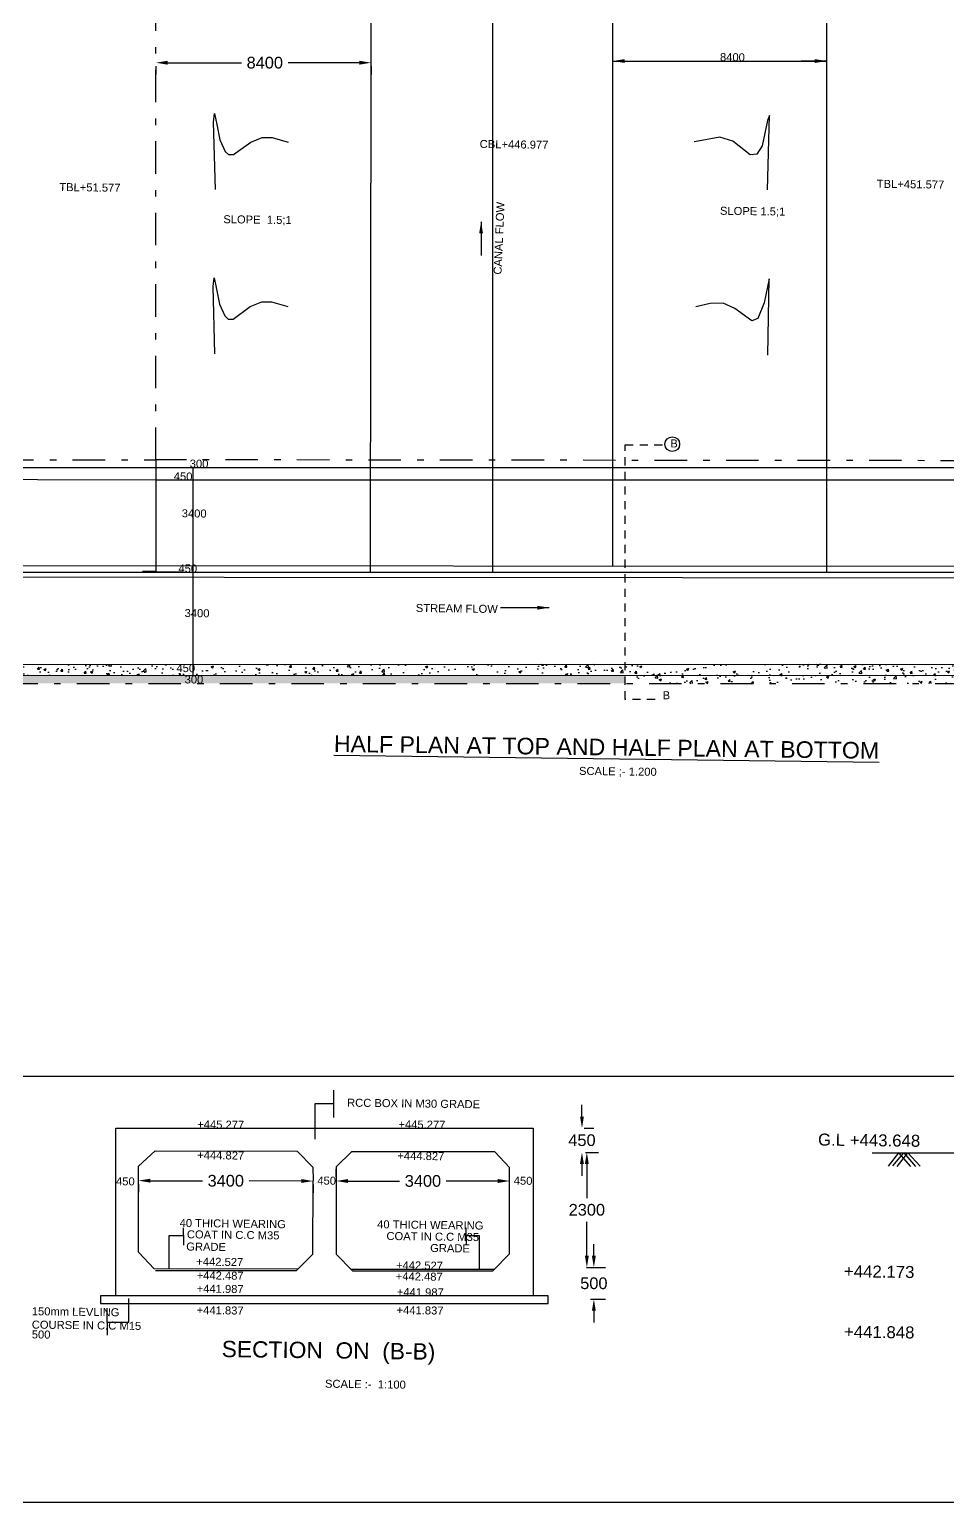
# Model space of a CAD drawing. Header units: inches. Extents: x 86 to 493, y 48 to 2722.
# Drawn here: x 100.23 to 114.35, y 47.59 to 70.25 of the extents above; entities that cross this region are included whole.
import ezdxf

# ---------------------------------------------------------------- set-up
doc = ezdxf.new("R2010")
doc.units = ezdxf.units.IN
doc.header["$MEASUREMENT"] = 0
doc.linetypes.add('DASHDOT', pattern=[1, 0.5, -0.25, 0, -0.25])
doc.linetypes.add('HIDDEN2', pattern=[0.1875, 0.125, -0.0625])
doc.layers.add('DRAWING', color=7, linetype='Continuous')
doc.styles.get("Standard").update_dxf_attribs({"font": 'arial.ttf'})
doc.dimstyles.get("Standard").update_dxf_attribs({"dimtxt": 0.18, "dimasz": 0.18, "dimexe": 0.18, "dimexo": 0.0625, "dimgap": 0.09, "dimtad": 0, "dimtih": 1, "dimtoh": 1, "dimdec": 4, "dimzin": 0, "dimdsep": 46, "dimtxsty": 'Standard', "dimcen": 0.09, "dimadec": 0, "dimazin": 0, "dimtfac": 1, "dimtdec": 4, "dimtofl": 0, "dimtmove": 0, "dimatfit": 3, "dimfxl": 1, "dimtolj": 1, "dimtzin": 0, "dimarcsym": 0})
pattern_1 = [(50, (0, 0), (0.3586301, -0.0313761), [0.0375, -0.4125]), (355, (0, 0), (-0.0693757, 0.3760961), [0.03, -0.33]), (100.45144, (0.0299, -0.0026), (0.2892544, 0.34472), [0.0318701, -0.3505711]), (46.1842, (0, 0.1), (0.5336207, -0.0827596), [0.05625, -0.61875]), (96.63564, (0.04447, 0.0931), (0.467331, 0.4870593), [0.0478052, -0.5258569]), (351.18416, (0, 0.1), (0.467331, 0.4870593), [0.045, -0.495]), (21, (0.05, 0.075), (0.2984535, -0.20130945), [0.0375, -0.4125]), (326, (0.05, 0.075), (0.1216577, 0.362575), [0.03, -0.33]), (71.45144, (0.07487, 0.05822), (0.4201112, 0.1612656), [0.0318701, -0.3505711]), (37.5, (0, 0), (0.00607993, 0.16644693), [0, -0.326, 0, -0.335, 0, -0.33125]), (7.5, (0, 0), (0.13153477, 0.19720586), [0, -0.191, 0, -0.3185, 0, -0.12625]), (327.5, (-0.1115, 0), (0.26691122, -0.01127744), [0, -0.125, 0, -0.39, 0, -0.5175]), (317.5, (-0.1615, 0), (0.2915931, 0.0500525), [0, -0.1625, 0, -0.259, 0, -0.3675])]

# ---------------------------------------------------------------- blocks, each defined once
blk = doc.blocks.new('*D8')
at = {"layer": 'Defpoints', "color": 0, "transparency": 16777216}
for p in [(102.174, 69.754), (105.482, 69.749), (105.482, 69.742)]:
    blk.add_point(p, dxfattribs=at)
at = {"layer": 'DRAWING', "color": 0, "lineweight": -2, "transparency": 16777216}
for p, q in [((102.174, 69.691), (102.174, 69.562)), ((102.354, 69.742), (103.489, 69.742)), ((105.302, 69.742), (104.207, 69.742)), ((105.482, 69.687), (105.482, 69.562))]:
    blk.add_line(p, q, dxfattribs=at)
at = {"layer": 'DRAWING', "color": 0, "transparency": 16777216}
for points in [[(102.354, 69.772), (102.354, 69.712), (102.174, 69.742)], [(105.302, 69.772), (105.302, 69.712), (105.482, 69.742)]]:
    blk.add_solid(points, dxfattribs=at)
at = {"layer": 'DRAWING', "color": 0, "transparency": 16777216, "insert": (103.848, 69.742), "char_height": 0.18, "attachment_point": 5}
blk.add_mtext('\\A1;8400', dxfattribs=at)
blk = doc.blocks.new('*D13')
at = {"layer": 'Defpoints', "color": 0, "transparency": 16777216}
for p in [(108.7, 53.352), (108.719, 52.981), (108.726, 52.981)]:
    blk.add_point(p, dxfattribs=at)
at = {"layer": 'DRAWING', "color": 0, "lineweight": -2, "transparency": 16777216}
for p, q in [((108.726, 53.532), (108.726, 53.712)), ((108.762, 53.352), (108.906, 53.352)), ((108.726, 52.801), (108.726, 52.621)), ((108.781, 52.981), (108.906, 52.981))]:
    blk.add_line(p, q, dxfattribs=at)
at = {"layer": 'DRAWING', "color": 0, "transparency": 16777216}
for points in [[(108.696, 53.532), (108.756, 53.532), (108.726, 53.352)], [(108.696, 52.801), (108.756, 52.801), (108.726, 52.981)]]:
    blk.add_solid(points, dxfattribs=at)
at = {"layer": 'DRAWING', "color": 0, "transparency": 16777216, "insert": (108.726, 53.167), "char_height": 0.18, "attachment_point": 5}
blk.add_mtext('\\A1;450', dxfattribs=at)
blk = doc.blocks.new('*D14')
at = {"layer": 'Defpoints', "color": 0, "transparency": 16777216}
for p in [(108.726, 52.981), (108.733, 51.21), (108.801, 51.21)]:
    blk.add_point(p, dxfattribs=at)
at = {"layer": 'DRAWING', "color": 0, "lineweight": -2, "transparency": 16777216}
for p, q in [((108.788, 52.981), (108.981, 52.981)), ((108.801, 52.801), (108.801, 52.278)), ((108.801, 51.39), (108.801, 51.914)), ((108.796, 51.21), (108.981, 51.21))]:
    blk.add_line(p, q, dxfattribs=at)
at = {"layer": 'DRAWING', "color": 0, "transparency": 16777216}
for points in [[(108.771, 52.801), (108.831, 52.801), (108.801, 52.981)], [(108.771, 51.39), (108.831, 51.39), (108.801, 51.21)]]:
    blk.add_solid(points, dxfattribs=at)
at = {"layer": 'DRAWING', "color": 0, "transparency": 16777216, "insert": (108.801, 52.096), "char_height": 0.18, "attachment_point": 5}
blk.add_mtext('\\A1;2300', dxfattribs=at)
blk = doc.blocks.new('*D15')
at = {"layer": 'Defpoints', "color": 0, "transparency": 16777216}
for p in [(108.801, 51.21), (108.796, 50.723), (108.909, 50.723)]:
    blk.add_point(p, dxfattribs=at)
at = {"layer": 'DRAWING', "color": 0, "lineweight": -2, "transparency": 16777216}
for p, q in [((108.909, 51.39), (108.909, 51.57)), ((108.863, 51.21), (109.089, 51.21)), ((108.858, 50.723), (109.089, 50.723)), ((108.909, 50.543), (108.909, 50.363))]:
    blk.add_line(p, q, dxfattribs=at)
at = {"layer": 'DRAWING', "color": 0, "transparency": 16777216}
for points in [[(108.879, 51.39), (108.939, 51.39), (108.909, 51.21)], [(108.879, 50.543), (108.939, 50.543), (108.909, 50.723)]]:
    blk.add_solid(points, dxfattribs=at)
at = {"layer": 'DRAWING', "color": 0, "transparency": 16777216, "insert": (108.909, 50.966), "char_height": 0.18, "attachment_point": 5}
blk.add_mtext('\\A1;500', dxfattribs=at)
blk = doc.blocks.new('*D20')
at = {"layer": 'Defpoints', "color": 0, "transparency": 16777216}
for p in [(101.906, 52.553), (104.59, 52.546), (104.59, 52.539)]:
    blk.add_point(p, dxfattribs=at)
at = {"layer": 'DRAWING', "color": 0, "lineweight": -2, "transparency": 16777216}
for p, q in [((101.906, 52.49), (101.906, 52.366)), ((102.086, 52.545), (102.89, 52.543)), ((104.41, 52.54), (103.606, 52.542)), ((104.59, 52.484), (104.59, 52.359))]:
    blk.add_line(p, q, dxfattribs=at)
at = {"layer": 'DRAWING', "color": 0, "transparency": 16777216}
for points in [[(102.086, 52.575), (102.086, 52.515), (101.906, 52.546)], [(104.41, 52.57), (104.41, 52.51), (104.59, 52.539)]]:
    blk.add_solid(points, dxfattribs=at)
at = {"layer": 'DRAWING', "color": 0, "transparency": 16777216, "insert": (103.248, 52.543), "char_height": 0.18, "attachment_point": 5}
blk.add_mtext('\\A1;3400', dxfattribs=at)
blk = doc.blocks.new('*D21')
at = {"layer": 'Defpoints', "color": 0, "transparency": 16777216}
for p in [(104.948, 52.54), (107.612, 52.54), (107.612, 52.54)]:
    blk.add_point(p, dxfattribs=at)
at = {"layer": 'DRAWING', "color": 0, "lineweight": -2, "transparency": 16777216}
for p, q in [((104.948, 52.602), (104.948, 52.72)), ((107.612, 52.602), (107.612, 52.72)), ((105.128, 52.54), (105.921, 52.54)), ((107.432, 52.54), (106.638, 52.54))]:
    blk.add_line(p, q, dxfattribs=at)
at = {"layer": 'DRAWING', "color": 0, "transparency": 16777216}
for points in [[(105.128, 52.57), (105.128, 52.51), (104.948, 52.54)], [(107.432, 52.57), (107.432, 52.51), (107.612, 52.54)]]:
    blk.add_solid(points, dxfattribs=at)
at = {"layer": 'DRAWING', "color": 0, "transparency": 16777216, "insert": (106.28, 52.54), "char_height": 0.18, "attachment_point": 5}
blk.add_mtext('\\A1;3400', dxfattribs=at)

msp = doc.modelspace()

# ---------------------------------------------------------------- hatches: boundary and pattern name
at = {"layer": 'DRAWING'}
h = msp.add_hatch(dxfattribs=at)
h.set_pattern_fill('AR-CONC', color=256, scale=0.05)
h.set_pattern_definition(pattern_1)
h.paths.add_polyline_path([(102.7488, 60.4869), (97.50173, 60.48602), (97.50173, 60.3185), (102.7488, 60.31872)])
h.paths.add_polyline_path([(102.45693, 60.33715), (102.80678, 60.33275), (102.80915, 60.52135), (102.4593, 60.52574)], flags=9)
h = msp.add_hatch(dxfattribs=at)
h.set_pattern_fill('AR-CONC', color=256, scale=0.05)
h.set_pattern_definition(pattern_1)
h.paths.add_polyline_path([(109.38844, 60.48801), (102.7488, 60.4869), (102.7488, 60.31872), (109.38844, 60.31899)])
h.paths.add_polyline_path([(102.45693, 60.33715), (102.80678, 60.33275), (102.80915, 60.52135), (102.4593, 60.52574)], flags=9)
h = msp.add_hatch(dxfattribs=at)
h.set_pattern_fill('AR-CONC', color=256, scale=0.05)
h.set_pattern_definition(pattern_1)
h.paths.add_polyline_path([(109.38844, 60.19477), (109.38844, 60.31899), (97.50173, 60.3185), (97.50173, 59.32991), (96.0056, 59.32991), (92.14529, 57.39386), (92.14529, 55.25402), (91.16039, 55.25402), (91.16127, 58.15387), (91.00796, 58.07757), (91.00796, 55.10028), (92.30749, 55.10028), (92.30749, 57.30117), (96.05089, 59.17159), (97.65826, 59.17159), (97.65826, 60.19477)])
h = msp.add_hatch(dxfattribs=at)
h.set_pattern_fill('AR-CONC', color=256, scale=0.05)
h.set_pattern_definition(pattern_1)
h.paths.add_polyline_path([(115.47754, 60.48902), (109.38844, 60.48801), (109.38844, 60.31899), (115.47757, 60.31924)])
h = msp.add_hatch(dxfattribs=at)
h.set_pattern_fill('AR-CONC', color=256, scale=0.05)
h.set_pattern_definition(pattern_1)
h.paths.add_polyline_path([(115.47759, 60.19477), (115.47757, 60.31924), (109.38844, 60.31899), (109.38844, 60.19477)])

# ---------------------------------------------------------------- linework, layer by layer
for points in [[(104.90403, 53.93719), (104.90403, 53.5182)], [(104.90403, 53.7277), (104.61673, 53.7277), (104.61673, 53.18242)]]:
    msp.add_lwpolyline(points)
msp.add_lwpolyline([(85.64065, 83.70827), (139.59855, 83.70827), (139.59855, 47.59396), (85.64065, 47.59396)], close=True, dxfattribs=at)
for points in [[(94.54761, 73.8793), (104.18482, 73.8793), (104.30134, 74.06881), (104.3068, 74.07769), (104.3068, 73.6858), (104.44791, 73.8826), (114.44916, 73.8826), (114.57439, 74.07646), (114.57439, 73.67737), (114.71096, 73.87944), (128.84802, 73.87944), (128.84802, 70.49933), (128.85142, 70.47361), (129.02785, 70.35824), (128.65107, 70.35665), (128.83986, 70.22299), (128.83986, 63.21964), (129.01838, 63.10031), (128.6393, 63.09403), (128.82345, 62.97112), (128.82345, 54.15002), (87.201, 54.15002)], [(105.47188, 61.90318), (105.48697, 73.8826)], [(107.34908, 73.8826), (107.34908, 61.90318)], [(109.20271, 62.00124), (109.20271, 73.8826)], [(112.49297, 63.62226), (112.49297, 73.8826)], [(109.20271, 69.76808), (112.49297, 69.76808)], [(103.08855, 67.79273), (103.06001, 68.82682), (103.0759, 68.96112), (103.11013, 68.7902), (103.15656, 68.5583), (103.24097, 68.37544), (103.28986, 68.32782), (103.3693, 68.32782), (103.63208, 68.5195), (103.80744, 68.59302), (103.96021, 68.5918), (104.20832, 68.52099)], [(111.5804, 67.78702), (111.61056, 68.93164), (111.57775, 68.85464), (111.49502, 68.46265), (111.41654, 68.3334), (111.3126, 68.32704), (111.04532, 68.53469), (110.84804, 68.59826), (110.51288, 68.53681), (110.45259, 68.52575)], [(103.08185, 65.26366), (103.05332, 66.29775), (103.06921, 66.43205), (103.10343, 66.26113), (103.14986, 66.02923), (103.23427, 65.84637), (103.28316, 65.79875), (103.3626, 65.79875), (103.62538, 65.99043), (103.80074, 66.06395), (103.95352, 66.06273), (104.20163, 65.99192)], [(111.58386, 65.24533), (111.60355, 66.41669), (111.52683, 66.04979), (111.43049, 65.80974), (111.3401, 65.77031), (111.07804, 65.9638), (110.89646, 66.04151), (110.69758, 66.03737), (110.47487, 65.98564)], [(91.57293, 65.84668), (91.55185, 61.90318), (129.10559, 61.90318), (129.10559, 62.5145)], [(116.00992, 63.51499), (115.99472, 59.32304), (118.65327, 59.32304), (124.13307, 57.47869), (124.12693, 55.22225), (124.83383, 55.22438), (124.85108, 65.81309), (122.06498, 64.88639), (117.32796, 63.31908), (102.1745, 63.31908), (96.70866, 63.33733)], [(96.1668, 63.51499), (116.78461, 63.51499)], [(102.1745, 63.63347), (102.1745, 61.916), (102.57464, 61.91167)], [(102.7488, 60.31872), (102.7488, 63.51499)], [(112.48957, 61.90318), (112.49144, 63.62227)], [(96.16341, 62.00636), (117.32531, 61.99805)], [(102.1745, 61.916), (101.96752, 61.916)], [(117.32494, 61.81539), (96.16296, 61.82878)], [(91.16122, 57.99159), (96.16628, 60.4858), (117.32229, 60.48933), (124.84887, 57.9855)], [(96.15912, 60.31845), (117.32195, 60.31932)], [(101.55962, 50.77237), (101.55962, 53.3513), (107.97396, 53.3513), (107.97396, 50.77237)], [(102.14429, 51.18813), (101.90341, 51.44699), (101.90651, 52.76673), (102.16199, 53.00279), (104.34593, 52.99785), (104.5844, 52.75259), (104.58995, 52.5463)], [(105.19697, 51.15947), (107.35525, 51.15947), (107.61169, 51.41771), (107.61169, 52.74912), (107.38826, 52.98817), (105.18329, 52.98817), (104.94789, 52.75844), (104.94789, 51.41326), (105.19697, 51.15947)], [(113.19108, 52.97334), (114.60849, 52.97334), (114.60849, 49.03137), (115.44563, 49.03137), (115.44563, 48.81685), (115.6784, 49.22223), (115.6799, 49.03444), (116.95556, 49.03444), (116.95556, 52.98072), (118.16803, 52.98072), (118.16803, 52.98072)], [(113.59533, 52.97094), (113.435, 52.77033)], [(113.50787, 52.77195), (113.67792, 52.97334), (113.85608, 52.76225)], [(113.57265, 52.76386), (113.73948, 52.97334), (113.92734, 52.76871)], [(113.59533, 52.97094), (113.77671, 52.76386)], [(102.16786, 51.16395), (104.33755, 51.16395), (104.58484, 51.41658), (104.58995, 52.5463)], [(102.3795, 51.18792), (102.3795, 51.70329), (102.59783, 51.70329), (102.59783, 51.55079)], [(102.59783, 51.70329), (102.59783, 51.81885)], [(107.14982, 51.18426), (107.14982, 51.69873), (106.94532, 51.69873), (106.94532, 51.8173)], [(106.94532, 51.69873), (106.94532, 51.55724)], [(104.35923, 51.1861), (102.14429, 51.18813)], [(105.17248, 51.18442), (107.37986, 51.18424)], [(101.32048, 50.65704), (108.20573, 50.65704), (108.20573, 50.77237), (101.32142, 50.77237), (101.32142, 50.65704)], [(101.75444, 50.73109), (101.75444, 50.36434), (101.42236, 50.36434), (101.42236, 50.16854)], [(101.42236, 50.36434), (101.42236, 50.58643)]]:
    msp.add_lwpolyline(points, dxfattribs=at)
at = {"layer": 'DRAWING', "linetype": 'DASHDOT'}
for points in [[(91.00796, 55.10028), (91.00796, 68.69818), (92.31053, 68.69818), (92.31053, 66.50695), (95.3121, 65.03874), (96.03856, 64.6834), (97.66427, 64.6834), (97.66427, 63.63347), (98.6924, 63.63347), (102.1745, 63.63347), (102.1745, 73.8793)], [(91.00796, 55.10028), (92.30749, 55.10028), (92.30749, 57.30117), (96.05089, 59.17159), (97.65826, 59.17159), (97.65826, 60.19477), (115.83331, 60.19477), (115.83331, 59.15832), (118.58814, 59.15832), (123.97637, 57.37393), (123.97637, 55.05872), (124.99444, 55.05872), (124.99444, 68.73635), (123.98644, 68.73635), (123.98644, 66.41959), (118.59106, 64.65251), (115.84231, 64.65251), (115.84231, 63.61863), (102.1745, 63.63347)]]:
    msp.add_lwpolyline(points, dxfattribs=at)
at = {"layer": 'DRAWING', "linetype": 'HIDDEN2'}
msp.add_lwpolyline([(109.85083, 59.9486), (109.38844, 59.9486), (109.38844, 63.86477), (109.98587, 63.86477)], dxfattribs=at)
at = {"layer": 'DRAWING'}
msp.add_circle((110.11438, 63.87468), 0.11331, dxfattribs=at)

# ---------------------------------------------------------------- texts
for s, height, rotation, p in [('8400', 0.123137, 359.279894, (110.84784, 69.76808)), ('CBL+446.977', 0.1231367, 359.279894, (107.15244, 68.43085)), ('TBL+51.577', 0.123137, 359.279894, (100.68649, 67.76845)), ('TBL+451.577', 0.1231367, 359.279894, (113.26016, 67.81853)), ('CANAL FLOW', 0.123137, 87.628984, (107.48863, 66.48052)), ('SLOPE 1.5;1', 0.1231367, 359.279894, (110.84784, 67.40363)), ('SLOPE  1.5;1', 0.1231367, 359.279894, (103.20951, 67.27367)), ('B', 0.12314, 359.279894, (110.08474, 63.8248)), (' 300', 0.123137, 359.279894, (102.64533, 63.51499)), ('450', 0.123137, 359.279894, (102.44767, 63.31908)), (' 3400', 0.123137, 359.279894, (102.52205, 62.75043)), ('450', 0.123137, 359.279894, (102.5199, 61.90318)), ('STREAM FLOW', 0.1231367, 359.279894, (106.16989, 61.29341)), ('3400', 0.123137, 359.279894, (102.61413, 61.21571)), ('450', 0.123137, 359.279894, (102.48878, 60.37029)), ('300', 0.123137, 359.279894, (102.61413, 60.19477)), ('B', 0.12314, 359.279894, (109.96641, 59.9511)), ('%%UHALF PLAN AT TOP AND HALF PLAN AT BOTTOM', 0.2548414, 359.279894, (104.90974, 59.13974)), ('SCALE ;- 1.200', 0.1231367, 359.279894, (108.67946, 58.78763)), ('RCC BOX IN M30 GRADE', 0.1231367, 359.279894, (105.11293, 53.68433)), ('+445.277', 0.123137, 359.279894, (102.80811, 53.3513)), ('+445.277', 0.123137, 359.279894, (105.90273, 53.3513)), ('G.L +443.648', 0.1847925, 359.279894, (112.35531, 53.08543)), ('+444.827', 0.123137, 359.279894, (102.80811, 52.87797)), ('+444.827', 0.123137, 359.279894, (105.88629, 52.8679)), ('450', 0.123137, 359.279894, (101.55962, 52.47522)), ('450', 0.123137, 359.279894, (104.65538, 52.48613)), ('450', 0.123137, 359.279894, (107.6761, 52.48484)), ('40 THICH WEARING', 0.1231367, 359.279894, (102.53761, 51.8339)), ('40 THICH WEARING', 0.1231367, 359.279894, (105.57557, 51.81359)), ('COAT IN C.C M35', 0.1231367, 359.279894, (102.64917, 51.65892)), ('COAT IN C.C M35', 0.1231367, 359.279894, (105.71841, 51.6332)), ('GRADE', 0.123137, 359.279894, (102.63902, 51.47087)), ('GRADE', 0.123137, 359.279894, (106.39058, 51.44861)), ('+442.527', 0.123137, 359.279894, (102.79355, 51.23972)), ('+442.527', 0.123137, 359.279894, (105.86537, 51.18436)), ('+442.173', 0.184792, 359.279894, (112.7546, 51.06057)), ('+442.487', 0.123137, 359.279894, (102.79963, 51.02901)), ('+442.487', 0.123137, 359.279894, (105.86117, 51.01398)), ('+441.987', 0.123137, 359.279894, (102.79963, 50.82454)), ('+441.987', 0.123137, 359.279894, (105.87797, 50.77237)), ('150mm LEVLING', 0.1231367, 359.279894, (100.26405, 50.47566)), ('+441.837', 0.123137, 359.279894, (102.79963, 50.49346)), ('+441.837', 0.123137, 359.279894, (105.87377, 50.49377)), ('COURSE IN C.C M15', 0.1231367, 359.279894, (100.26405, 50.2701)), ('+441.848', 0.184792, 359.279894, (112.7546, 50.1307)), ('500', 0.123137, 359.279894, (100.26405, 50.11907)), ('SECTION  ON  (B-B)', 0.2505325, 359.279894, (103.18399, 49.83179)), ('SCALE :-  1:100', 0.1231367, 359.279894, (104.77331, 49.36084))]:
    msp.add_text(s, height=height, rotation=rotation, dxfattribs=at).set_placement(p)

# ---------------------------------------------------------------- dimensions: what is measured, and where the dimension line sits
dim = msp.add_linear_dim(base=(105.48176, 69.74243), p1=(102.1745, 69.75357), p2=(105.48176, 69.7494), text='8400', dimstyle='Standard', dxfattribs=at)
dim.commit()
dim.dimension.update_dxf_attribs({"geometry": '*D8', "text_midpoint": (103.84796, 69.74243), "dimtype": 160})
for base, p1, p2, text, picture, middle in [((108.72585, 52.98143), (108.69957, 53.35226), (108.71859, 52.98143), '450', '*D13', (108.72585, 53.16684)), ((108.80093, 51.2099), (108.72585, 52.98143), (108.73309, 51.2099), '2300', '*D14', (108.80093, 52.09566)), ((108.90879, 50.723), (108.80093, 51.2099), (108.79579, 50.723), '500', '*D15', (108.90879, 50.96645))]:
    dim = msp.add_linear_dim(base=base, p1=p1, p2=p2, angle=90, text=text, dimstyle='Standard', dxfattribs=at)
    dim.commit()
    dim.dimension.update_dxf_attribs({"geometry": picture, "text_midpoint": middle})
for p1, p2, distance, picture, middle in [((101.90601, 52.55261), (104.58995, 52.5463), -0.00687, '*D20', (103.24796, 52.54259)), ((104.94789, 52.53966), (107.61169, 52.53966), 0, '*D21', (106.27979, 52.53966))]:
    dim = msp.add_aligned_dim(p1=p1, p2=p2, distance=distance, text='3400', dimstyle='Standard', dxfattribs=at)
    dim.commit()
    dim.dimension.update_dxf_attribs({"geometry": picture, "text_midpoint": middle})

# ---------------------------------------------------------------- leaders
for points in [[(109.20517, 69.76808), (109.60751, 69.76808)], [(112.48626, 69.76808), (112.09588, 69.76808)], [(107.17421, 67.29594), (107.17421, 66.77665)], [(108.22117, 61.35932), (107.47333, 61.35713)]]:
    msp.add_leader(points, dimstyle='Standard', override={"dimgap": 0.09, "dimtad": 0}, dxfattribs=at)

doc.saveas('drawing.dxf')
